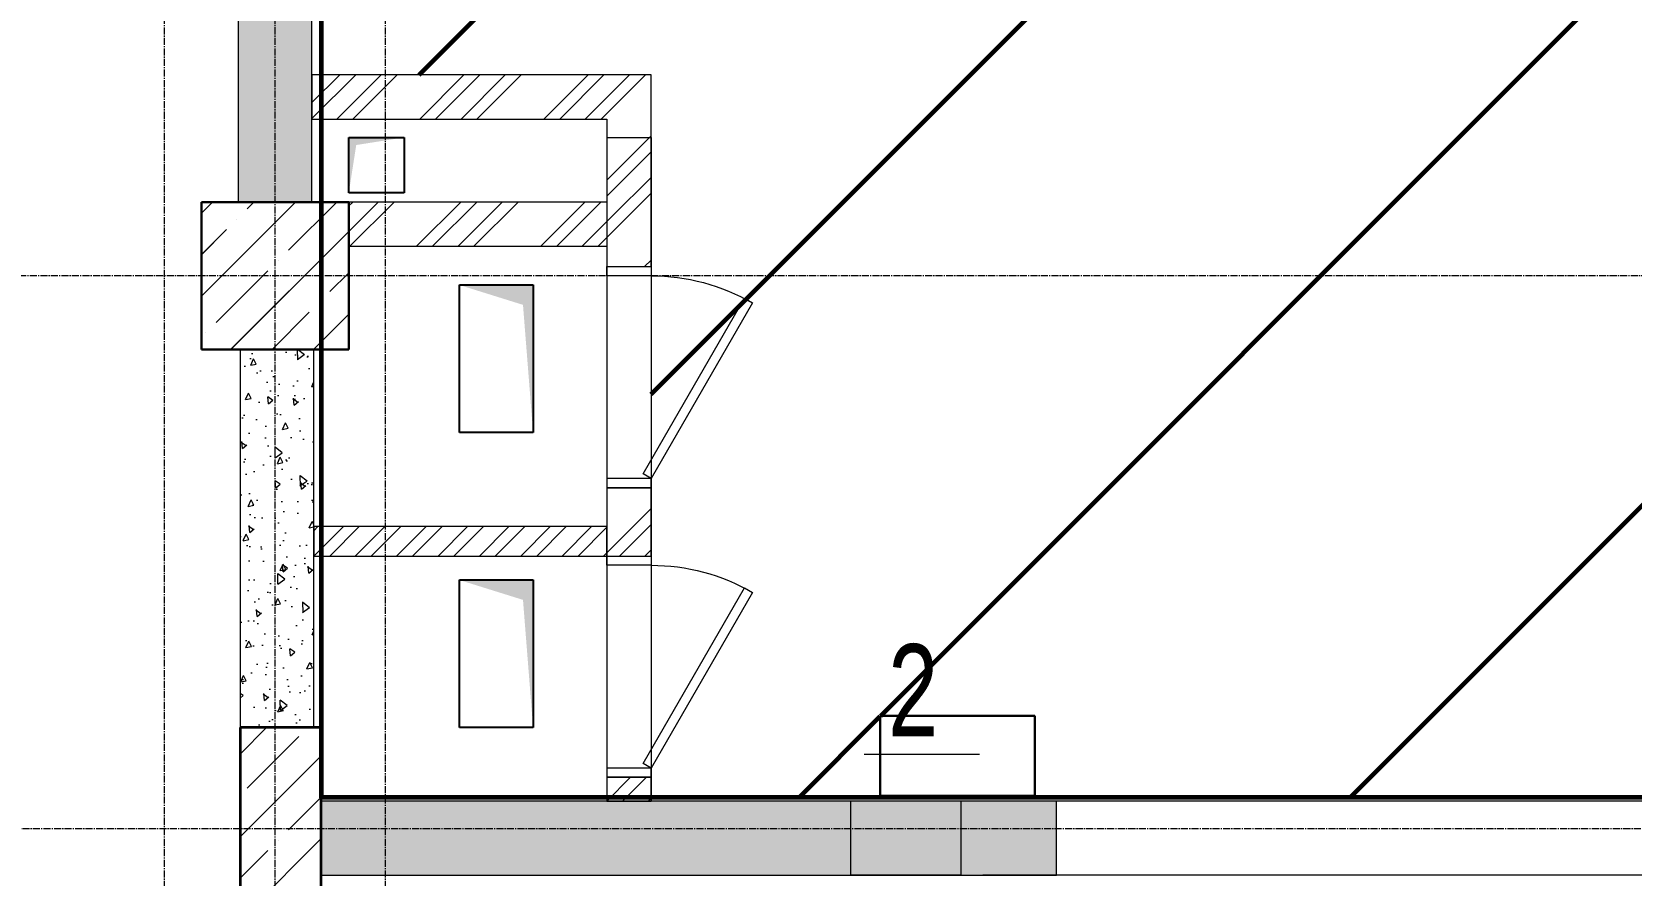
# Model space of a CAD drawing. Header units: millimetres. Extents: x 470010 to 1231400, y -134005 to 421770.
# Drawn here: x 684814 to 689152, y -25036 to -22750 of the extents above; entities that cross this region are included whole.
import ezdxf
from ezdxf.enums import TextEntityAlignment as Align

# ---------------------------------------------------------------- set-up
doc = ezdxf.new("R2010")
doc.units = ezdxf.units.MM
doc.linetypes.add('CENTER2', pattern=[28.575, 19.05, -3.175, 3.175, -3.175])
doc.linetypes.add('HIDDEN2', pattern=[4.7625, 3.175, -1.5875])
doc.layers.get('Defpoints').update_dxf_attribs({"color": 140})
for name, color, linetype, lineweight in [('0) шп потолок', 3, 'Continuous', 60), ('АР_Колонны', 70, 'Continuous', 30), ('АР_Отв. марка', 4, 'Continuous', 9), ('АР_Стены ЖБ', 7, 'Continuous', 35), ('АР_Стены кирпич', 32, 'Continuous', 20), ('АР_Стены ПЕНОблок', 52, 'Continuous', 20), ('АР_Штриховка', 8, 'Continuous', 0), ('Двери кабины', 252, 'Continuous', 0), ('СС_Отверстия', 72, 'Continuous', 9)]:
    doc.layers.add(name, color=color, linetype=linetype, lineweight=lineweight)
doc.layers.add('МАГНИТЫ', color=7, linetype='Continuous', lineweight=30, true_color=0xd100d1)
doc.layers.add('РД_Оси_100', color=7, linetype='Continuous', lineweight=0, true_color=0x525252)
doc.layers.add('РД_Витраж_вн', color=7, linetype='Continuous', true_color=0x148aff)
doc.layers.add('РД_Проем', color=230, linetype='Continuous', lineweight=0, plot=False)
doc.layers.add('РД_проем_инж перемыч_подсчет', color=50, linetype='Continuous', plot=False)
doc.styles.add('Arial0', font='arial.ttf')
doc.styles.add('style1', font='ARIALN.TTF')
pattern_1 = [(45, (602274.53, -216024.5), (-168.3798, 168.3798), []), (45, (602386.78, -216024.5), (-168.3798, 168.3798), [])]
pattern_2 = [(45, (-63444.08, -115658.25), (-168.3798, 168.3798), []), (45, (-63331.83, -115658.25), (-168.3798, 168.3798), [])]

# ---------------------------------------------------------------- blocks, each defined once
blk = doc.blocks.new('СОШ_2200_АР_ОСИ_М100_28.05.24')
at = {"layer": 'РД_Оси_100', "color": 251, "linetype": 'CENTER2', "true_color": 0x636466}
for points in [[(12000.12, -6155), (12300, -5755), (12300, 139538.679), (12000, 139938.679)], [(12600, -6155), (12600, 139938.679)], [(13200, -6155), (12900, -5755), (12900, 139538.679), (13220.167, 139939.357)], [(119910, 70200), (-5954.958, 70200)], [(95715.503, 68700), (-5454.958, 68700), (-5954.958, 68850)]]:
    blk.add_lwpolyline(points, dxfattribs=at)
blk = doc.blocks.new('MOK-МаркаПроема инж.')
blk.add_line((-1.328, -1.754), (1.802, -1.754))
at = {"color": 0, "style": 'Arial0', "width": 0.7}
blk.add_attdef('АР-ПРОЕМ:Коробка', text='', height=2.5, dxfattribs=at).set_placement((0, 0), align=Align.MIDDLE)
blk = doc.blocks.new('A$C9108343f')
at = {"layer": 'АР_Штриховка', "linetype": 'Continuous', "lineweight": 0, "true_color": 0x000000}
h = blk.add_hatch(dxfattribs=at)
h.set_pattern_fill('AR-CONC', color=18, angle=-315, style=0)
h.set_pattern_definition([(95, (-63444.08, -115658.25), (140.09465, 117.55338), [19.05, -209.55]), (40, (-63444.08, -115658.25), (-160.01845, 110.17673), [15.24, -167.64058]), (145.451445, (-63432.4, -115648.45), (-19.9238, 227.7301), [16.19001, -178.09024]), (91.1842, (-63480, -115622.33), (221.41024, 161.95341), [28.575, -314.325]), (141.63556, (-63461.55, -115608.83), (-7.08662, 342.82676), [24.28502, -267.1356]), (36.18415, (-63480, -115622.33), (-7.0866, 342.82676), [22.85997, -251.45973]), (66, (-63453.06, -115613.35), (179.51998, 34.89515), [19.05, -209.55]), (11, (-63453.06, -115613.35), (-86.53993, 173.9412), [15.24, -167.64]), (116.451445, (-63438.1, -115610.44), (92.98005, 208.83634), [16.19001, -178.08994]), (82.5, (-63444.08, -115658.25), (-57.60547, 61.973414), [0, -165.608, 0, -170.18, 0, -168.275]), (52.5, (-63444.08, -115658.25), (-23.589727, 118.087), [0, -97.028, 0, -161.798, 0, -64.135]), (12.5, (-63484.135, -115698.3), (99.927863, 91.826196), [0, -63.5, 0, -198.12, 0, -262.89]), (2.5, (-63502.1, -115716.26), (86.763904, 122.72239), [0, -82.55, 0, -131.572, 0, -186.69])])
h.paths.add_polyline_path([(19855, 82755), (19655, 82755), (19655, 81555), (19855, 81555)], flags=0)
h.paths.add_polyline_path([(19855, 79955), (19655, 79955), (19655, 77154), (19855, 77154)], flags=0)
h = blk.add_hatch(dxfattribs=at)
h.set_pattern_fill('ANSI32', color=18, scale=25, style=0)
h.set_pattern_definition(pattern_2)
h.paths.add_polyline_path([(19855, 77500), (19855, 77380), (20655, 77380), (20775, 77500)], flags=0)
h = blk.add_hatch(dxfattribs=at)
h.set_pattern_fill('ANSI32', color=18, scale=25, angle=-360, style=0)
h.set_pattern_definition([(45, (-63444.08, -115658.25), (-168.3798, 168.3798), []), (45, (-63331.83, -115658.25), (-168.3798, 168.3798), [])])
h.paths.add_polyline_path([(20775, 77500), (20655, 77380), (20655, 77155), (20685, 77075), (20775, 77035)], flags=0)
h.paths.add_polyline_path([(20775, 77035), (20685, 77075), (20655, 77035), (20655, 76980), (20775, 76980)], flags=0)
h.paths.add_polyline_path([(20775, 76380), (20655, 76380), (20655, 76195), (20775, 76195)], flags=0)
h.paths.add_polyline_path([(20775, 75595), (20655, 75595), (20655, 75530), (20775, 75530)], flags=0)
h = blk.add_hatch(dxfattribs=at)
h.set_pattern_fill('ANSI32', color=18, scale=25, style=0)
h.set_pattern_definition(pattern_2)
h.paths.add_polyline_path([(19955, 77155), (19955, 77035), (20655, 77035), (20685, 77075), (20655, 77155)], flags=0)
h = blk.add_hatch(dxfattribs=at)
h.set_pattern_fill('AR-CONC', color=18, angle=-315, style=0)
h.set_pattern_definition([(95, (-63444.08, -115658.25), (140.09465, 117.55338), [19.05, -209.55]), (40, (-63444.08, -115658.25), (-160.01845, 110.17673), [15.24, -167.64058]), (145.45144, (-63432.4, -115648.45), (-19.9238, 227.7301), [16.19001, -178.09024]), (91.1842, (-63480, -115622.33), (221.41024, 161.95341), [28.575, -314.325]), (141.63556, (-63461.55, -115608.83), (-7.08662, 342.82676), [24.28502, -267.1356]), (36.18415, (-63480, -115622.33), (-7.0866, 342.82676), [22.85997, -251.45973]), (66, (-63453.06, -115613.35), (179.51998, 34.89515), [19.05, -209.55]), (11, (-63453.06, -115613.35), (-86.53993, 173.9412), [15.24, -167.64]), (116.451445, (-63438.1, -115610.44), (92.98005, 208.83634), [16.19001, -178.08994]), (82.5, (-63444.08, -115658.25), (-57.60547, 61.973414), [0, -165.608, 0, -170.18, 0, -168.275]), (52.5, (-63444.08, -115658.25), (-23.589727, 118.087), [0, -97.028, 0, -161.798, 0, -64.135]), (12.5, (-63484.135, -115698.3), (99.927863, 91.826196), [0, -63.5, 0, -198.12, 0, -262.89]), (2.5, (-63502.1, -115716.26), (86.763904, 122.72239), [0, -82.55, 0, -131.572, 0, -186.69])])
h.paths.add_polyline_path([(19860, 76756), (19660, 76756), (19660, 75730), (19860, 75730)], flags=0)
at = {"layer": 'АР_Штриховка', "linetype": 'Continuous', "lineweight": 0, "ltscale": 0.5, "true_color": 0x000000}
h = blk.add_hatch(dxfattribs=at)
h.set_pattern_fill('ANSI31', color=18, scale=25, style=0)
h.set_pattern_definition([(45, (-63444.08, -115658.25), (-56.1266, 56.1266), [])])
h.paths.add_polyline_path([(20655, 76195), (20655, 76275), (19860, 76275), (19860, 76195)], flags=0)
at = {"layer": 'АР_Штриховка', "linetype": 'Continuous', "lineweight": 0, "true_color": 0x000000}
h = blk.add_hatch(dxfattribs=at)
h.set_pattern_fill('AR-CONC', color=18, angle=45, style=0)
h.set_pattern_definition([(95, (-63444.08, -115658.25), (140.09465, 117.55338), [19.05, -209.55]), (40, (-63444.08, -115658.25), (-160.01845, 110.17673), [15.24, -167.64058]), (145.45144, (-63432.4, -115648.45), (-19.9238, 227.7301), [16.19001, -178.09024]), (91.1842, (-63480, -115622.33), (221.41024, 161.95341), [28.575, -314.325]), (141.63556, (-63461.55, -115608.83), (-7.08662, 342.82676), [24.28502, -267.1356]), (36.18415, (-63480, -115622.33), (-7.0866, 342.82676), [22.85997, -251.45973]), (66, (-63453.06, -115613.35), (179.51998, 34.89515), [19.05, -209.55]), (11, (-63453.06, -115613.35), (-86.53993, 173.9412), [15.24, -167.64]), (116.451445, (-63438.1, -115610.44), (92.98005, 208.83634), [16.19001, -178.08994]), (82.5, (-63444.08, -115658.25), (-57.60547, 61.973414), [0, -165.608, 0, -170.18, 0, -168.275]), (52.5, (-63444.08, -115658.25), (-23.589727, 118.087), [0, -97.028, 0, -161.798, 0, -64.135]), (12.5, (-63484.135, -115698.3), (99.927863, 91.826196), [0, -63.5, 0, -198.12, 0, -262.89]), (2.5, (-63502.1, -115716.26), (86.763904, 122.72239), [0, -82.55, 0, -131.572, 0, -186.69])])
h.paths.add_polyline_path([(25255, 75330), (25255, 75530), (23875, 75530), (23875, 75330)], flags=0)
h.paths.add_polyline_path([(21875, 75330), (21875, 75530), (19880, 75530), (19880, 75330)], flags=0)
at = {"layer": 'СС_Отверстия', "linetype": 'Continuous', "lineweight": 5, "true_color": 0x000000}
for points in [[(21616.8, 75330), (21616.8, 75530), (21466.8, 75430)], [(21316.8, 75330), (21616.8, 75330), (21466.8, 75430)]]:
    blk.add_hatch(color=18, dxfattribs=at).paths.add_polyline_path(points, flags=0)
at = {"color": 18, "linetype": 'Continuous', "true_color": 0x000000}
for p, q in [((19955, 77180), (19955, 77330)), ((19955, 77330), (20105, 77330)), ((19955, 77180), (19955, 77330)), ((19955, 77330), (20105, 77330)), ((20105, 77330), (20105, 77180)), ((20105, 77330), (20105, 77180)), ((20105, 77180), (19955, 77180)), ((20105, 77180), (19955, 77180)), ((20255, 76930), (20455, 76930)), ((20255, 76530), (20255, 76930)), ((20255, 76930), (20455, 76930)), ((20255, 76530), (20255, 76930)), ((20455, 76930), (20455, 76530)), ((20455, 76930), (20455, 76530)), ((20455, 76530), (20255, 76530)), ((20455, 76530), (20255, 76530)), ((20255, 76130), (20455, 76130)), ((20255, 75730), (20255, 76130)), ((20255, 76130), (20455, 76130)), ((20255, 75730), (20255, 76130)), ((20455, 76130), (20455, 75730)), ((20455, 76130), (20455, 75730)), ((20455, 75730), (20255, 75730)), ((20455, 75730), (20255, 75730))]:
    blk.add_line(p, q, dxfattribs=at)
for points in [[(19955, 77180), (19955, 77330), (19975.2, 77309.5), (20105, 77330)], [(19955, 77180), (19955, 77330), (19975.2, 77309.5), (20105, 77330)], [(20255, 76930), (20455, 76930), (20427.6, 76876.1), (20455, 76530)], [(20255, 76930), (20455, 76930), (20427.6, 76876.1), (20455, 76530)], [(20255, 76130), (20455, 76130), (20427.6, 76076.1), (20455, 75730)], [(20255, 76130), (20455, 76130), (20427.6, 76076.1), (20455, 75730)]]:
    blk.add_solid(points, dxfattribs=at)
at = {"layer": '0) шп потолок'}
blk.add_lwpolyline([(19880, 85035), (19880, 75541.2), (26875, 75541.2)], dxfattribs=at)
at = {"layer": 'АР_Колонны', "color": 18, "linetype": 'HIDDEN2', "lineweight": 25, "true_color": 0x000000}
for p, q in [((19555, 77155), (19955, 77155)), ((19555, 76755), (19555, 77155)), ((19955, 77155), (19955, 76755)), ((19955, 76755), (19555, 76755))]:
    blk.add_line(p, q, dxfattribs=at)
at = {"layer": 'АР_Колонны', "color": 18, "linetype": 'Continuous', "lineweight": 15, "true_color": 0x000000}
for p, q in [((19955, 77155), (19555, 77155)), ((19555, 77155), (19555, 76755)), ((19955, 77155), (19555, 77155)), ((19555, 77155), (19555, 76755)), ((19955, 76755), (19955, 77155)), ((19955, 76755), (19955, 77155)), ((19555, 76755), (19955, 76755)), ((19555, 76755), (19955, 76755))]:
    blk.add_line(p, q, dxfattribs=at)
at = {"layer": 'АР_Стены ЖБ', "color": 18, "linetype": 'Continuous', "lineweight": 30, "true_color": 0x000000}
for p, q in [((19955, 77155), (19555, 77155)), ((19555, 77155), (19555, 76755)), ((19955, 76755), (19955, 77155)), ((19555, 76755), (19955, 76755))]:
    blk.add_line(p, q, dxfattribs=at)
at = {"layer": 'АР_Стены ЖБ', "color": 18, "linetype": 'Continuous', "lineweight": 35, "true_color": 0x000000}
for p, q in [((19880, 75730), (19660, 75730)), ((19660, 75730), (19660, 71050)), ((19880, 70830), (19880, 75730))]:
    blk.add_line(p, q, dxfattribs=at)
at = {"layer": 'АР_Стены кирпич', "color": 18, "linetype": 'Continuous', "lineweight": 20, "true_color": 0x000000}
for p, q in [((19855, 77500), (19855, 77380)), ((20775, 77500), (19855, 77500)), ((20775, 77035), (20775, 77500)), ((19855, 77380), (20655, 77380)), ((20655, 77380), (20655, 77155)), ((19955, 77155), (19955, 77035)), ((20655, 77155), (19955, 77155)), ((19955, 77035), (20655, 77035)), ((20655, 77035), (20655, 76980)), ((20775, 76980), (20775, 77035)), ((20655, 76980), (20775, 76980)), ((20775, 76380), (20655, 76380)), ((20655, 76380), (20655, 76195)), ((20775, 76195), (20775, 76380)), ((20655, 76195), (20775, 76195)), ((20775, 75595), (20655, 75595)), ((20655, 75595), (20655, 75530)), ((20775, 75530), (20775, 75595)), ((20655, 75530), (20775, 75530))]:
    blk.add_line(p, q, dxfattribs=at)
at = {"layer": 'АР_Стены кирпич', "color": 18, "linetype": 'Continuous', "lineweight": 0, "true_color": 0x000000}
blk.add_line((20655, 77330), (20775, 77330), dxfattribs=at)
at = {"layer": 'АР_Стены ПЕНОблок', "color": 18, "linetype": 'Continuous', "lineweight": 20, "true_color": 0x000000}
for p, q in [((19655, 79955), (19655, 77154)), ((19855, 77154), (19855, 79955)), ((19655, 77154), (19855, 77154)), ((19860, 76756), (19660, 76756)), ((19660, 76756), (19660, 75730)), ((19860, 75730), (19860, 76756)), ((20655, 76275), (19860, 76275)), ((19860, 76275), (19860, 76195)), ((20655, 76195), (20655, 76275)), ((19860, 76195), (20655, 76195)), ((19660, 75730), (19860, 75730)), ((21875, 75530), (19880, 75530)), ((19880, 75530), (19880, 75330)), ((21875, 75330), (21875, 75530)), ((19880, 75330), (21875, 75330))]:
    blk.add_line(p, q, dxfattribs=at)
at = {"layer": 'АР_Штриховка', "color": 18, "linetype": 'Continuous', "lineweight": 5, "true_color": 0x000000}
for p, q in [((19555, 77124.4), (19585.5, 77155)), ((19555, 76899.9), (19810, 77155)), ((19679.4, 77136.6), (19697.8, 77155)), ((19791.7, 77024.4), (19922.3, 77155)), ((19651.3, 77108.6), (19651.3, 77108.6)), ((19555, 77012.2), (19623.3, 77080.5)), ((19634.5, 76755), (19955, 77075.4)), ((19595.2, 76827.9), (19735.5, 76968.2)), ((19763.6, 76996.3), (19763.6, 76996.3)), ((19903.9, 76912.1), (19955, 76963.2)), ((19875.9, 76884.1), (19875.9, 76884.1)), ((19746.8, 76755), (19847.8, 76856)), ((19859.1, 76755), (19955, 76850.9)), ((19567.2, 76799.9), (19567.2, 76799.9)), ((19660, 75657.9), (19732.1, 75730)), ((19679.4, 75565.1), (19819.7, 75705.4)), ((19660, 75433.4), (19880, 75653.4)), ((19791.7, 75452.8), (19880, 75541.2)), ((19660, 75208.9), (19880, 75428.9)), ((19763.6, 75424.8), (19763.6, 75424.8)), ((19660, 75321.2), (19735.5, 75396.7))]:
    blk.add_line(p, q, dxfattribs=at)
at = {"layer": 'Двери кабины', "color": 18, "linetype": 'Continuous', "lineweight": 0, "true_color": 0x000000}
for points in [[(20655, 76955), (20655, 76980), (20775, 76980), (20775, 76955)], [(20775, 76405), (20753.3, 76417.5), (21028.3, 76893.9), (21050, 76881.4)], [(20655, 76405), (20655, 76380), (20775, 76380), (20775, 76405)], [(20655, 76170), (20655, 76195), (20775, 76195), (20775, 76170)], [(20775, 75620), (20753.3, 75632.5), (21028.3, 76108.8), (21050, 76096.3)], [(20655, 75620), (20655, 75595), (20775, 75595), (20775, 75620)]]:
    blk.add_lwpolyline(points, close=True, dxfattribs=at)
at = {"layer": 'Двери кабины', "color": 18, "linetype": 'Continuous', "lineweight": 0, "true_color": 0x000000, "extrusion": (0, 0, -1)}
for centre in [(-20775, 76405), (-20775, 75620)]:
    blk.add_arc(centre, 550, 90, 120, dxfattribs=at)
at = {"layer": 'МАГНИТЫ', "color": 18, "true_color": 0x000000}
for p, q in [((21816.7, 75761.7), (21397, 75761.7)), ((21397, 75761.7), (21397, 75545)), ((21816.7, 75545), (21816.7, 75761.7)), ((21397, 75545), (21816.7, 75545))]:
    blk.add_line(p, q, dxfattribs=at)
at = {"layer": 'РД_Витраж_вн', "color": 18, "linetype": 'Continuous', "lineweight": 15, "true_color": 0x000000}
for p, q in [((23875, 75530), (21875, 75530)), ((23875, 75330), (21875, 75330))]:
    blk.add_line(p, q, dxfattribs=at)
at = {"layer": 'РД_Проем', "color": 18, "linetype": 'Continuous', "lineweight": 15, "true_color": 0x000000}
for p, q in [((20655, 76980), (20655, 76380)), ((20775, 76980), (20775, 76380)), ((20655, 76195), (20655, 75595)), ((20775, 76195), (20775, 75595)), ((23875, 75530), (21875, 75530)), ((23875, 75330), (21875, 75330))]:
    blk.add_line(p, q, dxfattribs=at)
at = {"layer": 'РД_проем_инж перемыч_подсчет', "color": 18, "linetype": 'Continuous', "lineweight": 15, "true_color": 0x000000}
for p, q in [((20655, 77330), (20655, 75530)), ((20775, 77330), (20775, 75530)), ((24074.8, 75530), (21674.8, 75530)), ((24074.8, 75330), (21674.8, 75330))]:
    blk.add_line(p, q, dxfattribs=at)
at = {"layer": 'СС_Отверстия', "color": 18, "linetype": 'Continuous', "lineweight": 9, "true_color": 0x000000}
for p, q in [((21616.8, 75530), (21316.8, 75530)), ((21316.8, 75330), (21316.8, 75530)), ((21616.8, 75330), (21616.8, 75530)), ((21616.8, 75330), (21316.8, 75330))]:
    blk.add_line(p, q, dxfattribs=at)
at = {"layer": 'АР_Отв. марка', "color": 18, "linetype": 'Continuous', "lineweight": 15, "true_color": 0x000000, "xscale": 100, "yscale": 100, "zscale": 100}
blk.add_blockref('MOK-МаркаПроема инж.', (21486.3, 75832.7, 580), dxfattribs=at).add_auto_attribs({'АР-ПРОЕМ:Коробка': '2'})
at = {"layer": 'РД_Оси_100'}
blk.add_blockref('СОШ_2200_АР_ОСИ_М100_28.05.24', (7155, 6755), dxfattribs=at)
at = {"layer": 'Defpoints', "color": 18, "true_color": 0x000000, "style": 'style1'}
for p in [(143949.3, 316089.1), (143975, 281639.5), (143890.4, 273244.7), (143840, 264276.8), (143967.8, 254892.4), (12252, 104178.1), (12382.6, 96023.1)]:
    blk.add_attdef('АР-ПОМЕЩЕНИЕ:НАИМЕНОВАНИЕ', text='', height=100, dxfattribs=at).set_placement(p, align=Align.MIDDLE)
at = {"layer": 'Defpoints', "color": 18, "true_color": 0x000000, "style": 'style1', "flags": 8}
for p in [(143951.3, 279099.1), (143848.3, 269251.1), (143875.3, 260094.2), (144049.7, 250824.7), (163419.3, 238153.4), (155897.5, 237966), (183037.2, 237966), (143342.9, 237876.2)]:
    blk.add_attdef('АР-ПОМЕЩЕНИЕ:НАИМЕНОВАНИЕ', text='', height=100, dxfattribs=at).set_placement(p, align=Align.MIDDLE)

msp = doc.modelspace()

# ---------------------------------------------------------------- hatches: boundary and pattern name
at = {"layer": '0) шп потолок'}
h = msp.add_hatch(dxfattribs=at)
h.set_pattern_fill('ANSI31', color=3, scale=333)
h.paths.add_polyline_path([(698053.57, -16191.252), (692593.57, -16191.252), (692593.57, -8731.242), (687973.944, -8731.242), (687973.944, -15331.242), (686493.57, -15331.242), (686493.57, -16471.242), (685598.618, -16471.242), (685598.618, -17211.242), (685691.488, -17211.242), (685673.57, -17229.16), (685673.57, -17611.242), (685618.97, -22866.242), (686493.57, -22866.242), (686493.57, -23331.242), (686493.57, -23386.205), (686493.57, -23986.205), (686493.57, -24171.223), (686493.57, -24825.077), (687115.659, -24825.077), (687115.659, -24604.549), (687535.333, -24604.549), (687535.333, -24825.077), (689741.04, -24825.077), (689741.04, -24579.548), (690160.714, -24579.548), (690160.714, -24825.077), (690973.57, -24825.077), (690973.57, -24636.238), (691400.117, -24636.238), (691373.57, -24662.785), (691373.57, -24825.077), (692593.57, -24825.077), (696872.757, -24836.238), (696873.57, -24836.238), (696873.57, -24636.24), (697273.57, -24636.24), (697273.57, -24836.238), (700273.57, -24836.238), (700273.57, -24536.242), (700368.115, -24536.242), (700373.57, -24530.787), (700373.57, -22131.242), (698053.57, -22131.242)])
h.paths.add_polyline_path([(696875.655, -20911.242), (696875.655, -20511.242), (697275.655, -20511.242), (697275.655, -20911.242)], flags=16)
h.paths.add_polyline_path([(691373.57, -20846.176), (691308.503, -20911.242), (691373.57, -20911.242)], flags=0)
h.paths.add_polyline_path([(691373.57, -20733.922), (691196.25, -20911.242), (691373.57, -20911.242)], flags=0)
h.paths.add_polyline_path([(691373.57, -20511.242), (691371.744, -20511.242), (690973.57, -20909.416), (690973.57, -20911.242), (691373.57, -20911.242)], flags=16)
h.paths.add_polyline_path([(691373.57, -20511.242), (691147.237, -20511.242), (690973.57, -20684.91), (690973.57, -20911.242), (691373.57, -20911.242)], flags=0)
h.paths.add_polyline_path([(691373.571, -20591.242), (691573.553, -20591.242), (691573.553, -20831.242), (691373.571, -20831.242), (691373.571, -20911.242), (691653.553, -20911.242), (691653.553, -20511.242), (691373.571, -20511.242)], flags=16)
h.paths.add_polyline_path([(691034.984, -20511.242), (690973.57, -20572.656), (690973.57, -20511.242)], flags=0)
h.paths.add_polyline_path([(691371.485, -14911.242), (690971.485, -14911.242), (690971.485, -14511.242), (691371.485, -14511.242)], flags=16)
h.paths.add_polyline_path([(691373.57, -10611.242), (690944.449, -10611.242), (690973.57, -10582.121), (690973.57, -10211.242), (691373.57, -10211.242)], flags=16)
h.paths.add_polyline_path([(691373.57, -10611.242), (690973.57, -10611.242), (690973.57, -10211.242), (691373.57, -10211.242)], flags=16)
at = {"layer": 'АР_Штриховка', "linetype": 'Continuous', "lineweight": 0, "true_color": 0x000000}
h = msp.add_hatch(dxfattribs=at)
h.set_pattern_fill('AR-CONC', color=18, angle=-315, style=0)
h.set_pattern_definition([(95, (602274.53, -216024.49), (140.09465, 117.55338), [19.05, -209.55]), (40, (602274.53, -216024.5), (-160.01845, 110.17673), [15.24, -167.64058]), (145.451445, (602286.2, -216014.7), (-19.9238, 227.7301), [16.19001, -178.09024]), (91.1842, (602238.6, -215988.57), (221.41024, 161.95341), [28.575, -314.325]), (141.63556, (602257.06, -215975.07), (-7.08662, 342.82676), [24.28502, -267.1356]), (36.18415, (602238.6, -215988.57), (-7.0866, 342.82676), [22.85997, -251.45973]), (66, (602265.55, -215979.59), (179.51998, 34.89515), [19.05, -209.55]), (11, (602265.55, -215979.59), (-86.53993, 173.9412), [15.24, -167.64]), (116.451445, (602280.51, -215976.68), (92.98005, 208.83634), [16.19001, -178.08994]), (82.5, (602274.53, -216024.49), (-57.60547, 61.973414), [0, -165.608, 0, -170.18, 0, -168.275]), (52.5, (602274.53, -216024.49), (-23.589727, 118.087), [0, -97.028, 0, -161.798, 0, -64.135]), (12.5, (602234.48, -216064.544), (99.927863, 91.826196), [0, -63.5, 0, -198.12, 0, -262.89]), (2.5, (602216.52, -216082.5), (86.763904, 122.72239), [0, -82.55, 0, -131.572, 0, -186.69])])
h.paths.add_polyline_path([(685573.57, -17611.242), (685373.57, -17611.242), (685373.57, -18811.242), (685573.57, -18811.242)], flags=0)
h.paths.add_polyline_path([(685573.57, -20411.242), (685373.57, -20411.242), (685373.57, -23212.242), (685573.57, -23212.242)], flags=0)
h = msp.add_hatch(dxfattribs=at)
h.set_pattern_fill('ANSI32', color=18, scale=25, style=0)
h.set_pattern_definition(pattern_1)
h.paths.add_polyline_path([(685573.57, -22866.242), (685573.57, -22986.242), (686373.57, -22986.242), (686493.57, -22866.242)], flags=0)
h = msp.add_hatch(dxfattribs=at)
h.set_pattern_fill('ANSI32', color=18, scale=25, angle=-360, style=0)
h.set_pattern_definition([(45, (602274.53, -216024.5), (-168.3798, 168.3798), []), (45, (602386.78, -216024.5), (-168.3798, 168.3798), [])])
h.paths.add_polyline_path([(686493.57, -22866.242), (686373.57, -22986.242), (686373.57, -23211.242), (686403.57, -23291.242), (686493.57, -23331.242)], flags=0)
h.paths.add_polyline_path([(686493.57, -23331.242), (686403.57, -23291.242), (686373.57, -23331.242), (686373.57, -23386.205), (686493.57, -23386.205)], flags=0)
h.paths.add_polyline_path([(686493.57, -23986.205), (686373.57, -23986.205), (686373.57, -24171.223), (686493.57, -24171.223)], flags=0)
h.paths.add_polyline_path([(686493.57, -24771.223), (686373.57, -24771.223), (686373.57, -24836.235), (686493.57, -24836.235)], flags=0)
h = msp.add_hatch(dxfattribs=at)
h.set_pattern_fill('ANSI32', color=18, scale=25, style=0)
h.set_pattern_definition(pattern_1)
h.paths.add_polyline_path([(685673.57, -23211.242), (685673.57, -23331.242), (686373.57, -23331.242), (686403.57, -23291.242), (686373.57, -23211.242)], flags=0)
h = msp.add_hatch(dxfattribs=at)
h.set_pattern_fill('AR-CONC', color=18, angle=-315, style=0)
h.set_pattern_definition([(95, (602274.53, -216024.49), (140.09465, 117.55338), [19.05, -209.55]), (40, (602274.53, -216024.5), (-160.01845, 110.17673), [15.24, -167.64058]), (145.45144, (602286.2, -216014.7), (-19.9238, 227.7301), [16.19001, -178.09024]), (91.1842, (602238.6, -215988.57), (221.41024, 161.95341), [28.575, -314.325]), (141.63556, (602257.06, -215975.07), (-7.08662, 342.82676), [24.28502, -267.1356]), (36.18415, (602238.6, -215988.57), (-7.0866, 342.82676), [22.85997, -251.45973]), (66, (602265.55, -215979.59), (179.51998, 34.89515), [19.05, -209.55]), (11, (602265.55, -215979.59), (-86.53993, 173.9412), [15.24, -167.64]), (116.451445, (602280.51, -215976.68), (92.98005, 208.83634), [16.19001, -178.08994]), (82.5, (602274.53, -216024.49), (-57.60547, 61.973414), [0, -165.608, 0, -170.18, 0, -168.275]), (52.5, (602274.53, -216024.49), (-23.589727, 118.087), [0, -97.028, 0, -161.798, 0, -64.135]), (12.5, (602234.48, -216064.544), (99.927863, 91.826196), [0, -63.5, 0, -198.12, 0, -262.89]), (2.5, (602216.52, -216082.5), (86.763904, 122.72239), [0, -82.55, 0, -131.572, 0, -186.69])])
h.paths.add_polyline_path([(685578.618, -23610.242), (685378.618, -23610.242), (685378.618, -24636.235), (685578.618, -24636.235)], flags=0)
at = {"layer": 'АР_Штриховка', "linetype": 'Continuous', "lineweight": 0, "ltscale": 0.5, "true_color": 0x000000}
h = msp.add_hatch(dxfattribs=at)
h.set_pattern_fill('ANSI31', color=18, scale=25, style=0)
h.set_pattern_definition([(45, (602274.53, -216024.49), (-56.1266, 56.1266), [])])
h.paths.add_polyline_path([(686373.57, -24171.223), (686373.57, -24091.223), (685578.574, -24091.223), (685578.574, -24171.223)], flags=0)
at = {"layer": 'АР_Штриховка', "linetype": 'Continuous', "lineweight": 0, "true_color": 0x000000}
h = msp.add_hatch(dxfattribs=at)
h.set_pattern_fill('AR-CONC', color=18, angle=45, style=0)
h.set_pattern_definition([(95, (602274.53, -216024.49), (140.09465, 117.55338), [19.05, -209.55]), (40, (602274.53, -216024.5), (-160.01845, 110.17673), [15.24, -167.64058]), (145.45144, (602286.2, -216014.7), (-19.9238, 227.7301), [16.19001, -178.09024]), (91.1842, (602238.6, -215988.57), (221.41024, 161.95341), [28.575, -314.325]), (141.63556, (602257.06, -215975.07), (-7.08662, 342.82676), [24.28502, -267.1356]), (36.18415, (602238.6, -215988.57), (-7.0866, 342.82676), [22.85997, -251.45973]), (66, (602265.55, -215979.59), (179.51998, 34.89515), [19.05, -209.55]), (11, (602265.55, -215979.59), (-86.53993, 173.9412), [15.24, -167.64]), (116.451445, (602280.51, -215976.68), (92.98005, 208.83634), [16.19001, -178.08994]), (82.5, (602274.53, -216024.49), (-57.60547, 61.973414), [0, -165.608, 0, -170.18, 0, -168.275]), (52.5, (602274.53, -216024.49), (-23.589727, 118.087), [0, -97.028, 0, -161.798, 0, -64.135]), (12.5, (602234.48, -216064.544), (99.927863, 91.826196), [0, -63.5, 0, -198.12, 0, -262.89]), (2.5, (602216.52, -216082.5), (86.763904, 122.72239), [0, -82.55, 0, -131.572, 0, -186.69])])
h.paths.add_polyline_path([(690973.57, -25036.237), (690973.57, -24836.237), (689593.57, -24836.237), (689593.57, -25036.237)], flags=0)
h.paths.add_polyline_path([(687593.57, -25036.236), (687593.57, -24836.236), (685598.618, -24836.235), (685598.618, -25036.235)], flags=0)
at = {"layer": 'СС_Отверстия', "linetype": 'Continuous', "lineweight": 5, "true_color": 0x000000}
for points in [[(687335.449, -25036.235), (687335.449, -24836.235), (687185.449, -24936.235)], [(687035.449, -25036.235), (687335.449, -25036.235), (687185.449, -24936.235)]]:
    msp.add_hatch(color=18, dxfattribs=at).paths.add_polyline_path(points, flags=0)

# ---------------------------------------------------------------- linework, layer by layer
at = {"color": 18, "linetype": 'Continuous', "true_color": 0x000000}
for p, q in [((685673.567, -23186.242), (685673.567, -23036.242)), ((685673.567, -23036.242), (685823.567, -23036.242)), ((685673.567, -23186.242), (685673.567, -23036.242)), ((685673.567, -23036.242), (685823.567, -23036.242)), ((685823.567, -23036.242), (685823.567, -23186.242)), ((685823.567, -23036.242), (685823.567, -23186.242)), ((685823.567, -23186.242), (685673.567, -23186.242)), ((685823.567, -23186.242), (685673.567, -23186.242)), ((685973.57, -23436.235), (686173.57, -23436.235)), ((685973.57, -23836.235), (685973.57, -23436.235)), ((685973.57, -23436.235), (686173.57, -23436.235)), ((685973.57, -23836.235), (685973.57, -23436.235)), ((686173.57, -23436.235), (686173.57, -23836.235)), ((686173.57, -23436.235), (686173.57, -23836.235)), ((686173.57, -23836.235), (685973.57, -23836.235)), ((686173.57, -23836.235), (685973.57, -23836.235)), ((685973.57, -24236.235), (686173.57, -24236.235)), ((685973.57, -24636.235), (685973.57, -24236.235)), ((685973.57, -24236.235), (686173.57, -24236.235)), ((685973.57, -24636.235), (685973.57, -24236.235)), ((686173.57, -24236.235), (686173.57, -24636.235)), ((686173.57, -24236.235), (686173.57, -24636.235)), ((686173.57, -24636.235), (685973.57, -24636.235)), ((686173.57, -24636.235), (685973.57, -24636.235))]:
    msp.add_line(p, q, dxfattribs=at)
for points in [[(685673.567, -23186.242), (685673.567, -23036.242), (685693.764, -23056.729), (685823.567, -23036.242)], [(685673.567, -23186.242), (685673.567, -23036.242), (685693.764, -23056.729), (685823.567, -23036.242)], [(685973.57, -23436.235), (686173.57, -23436.235), (686146.255, -23490.094), (686173.57, -23836.235)], [(685973.57, -23436.235), (686173.57, -23436.235), (686146.255, -23490.094), (686173.57, -23836.235)], [(685973.57, -24236.235), (686173.57, -24236.235), (686146.255, -24290.094), (686173.57, -24636.235)], [(685973.57, -24236.235), (686173.57, -24236.235), (686146.255, -24290.094), (686173.57, -24636.235)]]:
    msp.add_solid(points, dxfattribs=at)
at = {"layer": '0) шп потолок'}
msp.add_lwpolyline([(685598.618, -15331.242), (685598.618, -24825.077), (692593.57, -24825.077)], dxfattribs=at)
at = {"layer": 'АР_Колонны', "color": 18, "linetype": 'HIDDEN2', "lineweight": 25, "true_color": 0x000000}
for p, q in [((685273.57, -23211.242), (685673.57, -23211.242)), ((685273.57, -23611.242), (685273.57, -23211.242)), ((685673.57, -23211.242), (685673.57, -23611.242)), ((685673.57, -23611.242), (685273.57, -23611.242))]:
    msp.add_line(p, q, dxfattribs=at)
at = {"layer": 'АР_Колонны', "color": 18, "linetype": 'Continuous', "lineweight": 15, "true_color": 0x000000}
for p, q in [((685673.57, -23211.242), (685273.57, -23211.242)), ((685273.57, -23211.242), (685273.57, -23611.242)), ((685673.57, -23211.242), (685273.57, -23211.242)), ((685273.57, -23211.242), (685273.57, -23611.242)), ((685673.57, -23611.242), (685673.57, -23211.242)), ((685673.57, -23611.242), (685673.57, -23211.242)), ((685273.57, -23611.242), (685673.57, -23611.242)), ((685273.57, -23611.242), (685673.57, -23611.242))]:
    msp.add_line(p, q, dxfattribs=at)
at = {"layer": 'АР_Стены ЖБ', "color": 18, "linetype": 'Continuous', "lineweight": 30, "true_color": 0x000000}
for p, q in [((685673.57, -23211.242), (685273.57, -23211.242)), ((685273.57, -23211.242), (685273.57, -23611.242)), ((685673.57, -23611.242), (685673.57, -23211.242)), ((685273.57, -23611.242), (685673.57, -23611.242))]:
    msp.add_line(p, q, dxfattribs=at)
at = {"layer": 'АР_Стены ЖБ', "color": 18, "linetype": 'Continuous', "lineweight": 35, "true_color": 0x000000}
for p, q in [((685598.618, -24636.235), (685378.618, -24636.235)), ((685378.618, -24636.235), (685378.618, -29316.242)), ((685598.618, -29536.242), (685598.618, -24636.235))]:
    msp.add_line(p, q, dxfattribs=at)
at = {"layer": 'АР_Стены кирпич', "color": 18, "linetype": 'Continuous', "lineweight": 20, "true_color": 0x000000}
for p, q in [((685573.57, -22866.242), (685573.57, -22986.242)), ((686493.57, -22866.242), (685573.57, -22866.242)), ((686493.57, -23331.242), (686493.57, -22866.242)), ((685573.57, -22986.242), (686373.57, -22986.242)), ((686373.57, -22986.242), (686373.57, -23211.242)), ((685673.57, -23211.242), (685673.57, -23331.242)), ((686373.57, -23211.242), (685673.57, -23211.242)), ((685673.57, -23331.242), (686373.57, -23331.242)), ((686373.57, -23331.242), (686373.57, -23386.205)), ((686493.57, -23386.205), (686493.57, -23331.242)), ((686373.57, -23386.205), (686493.57, -23386.205)), ((686493.57, -23986.205), (686373.57, -23986.205)), ((686373.57, -23986.205), (686373.57, -24171.223)), ((686493.57, -24171.223), (686493.57, -23986.205)), ((686373.57, -24171.223), (686493.57, -24171.223)), ((686493.57, -24771.223), (686373.57, -24771.223)), ((686373.57, -24771.223), (686373.57, -24836.235)), ((686493.57, -24836.235), (686493.57, -24771.223)), ((686373.57, -24836.235), (686493.57, -24836.235))]:
    msp.add_line(p, q, dxfattribs=at)
at = {"layer": 'АР_Стены кирпич', "color": 18, "linetype": 'Continuous', "lineweight": 0, "true_color": 0x000000}
msp.add_line((686373.57, -23036.235), (686493.57, -23036.235), dxfattribs=at)
at = {"layer": 'АР_Стены ПЕНОблок', "color": 18, "linetype": 'Continuous', "lineweight": 20, "true_color": 0x000000}
for p, q in [((685373.57, -20411.242), (685373.57, -23212.242)), ((685573.57, -23212.242), (685573.57, -20411.242)), ((685373.57, -23212.242), (685573.57, -23212.242)), ((685578.618, -23610.242), (685378.618, -23610.242)), ((685378.618, -23610.242), (685378.618, -24636.235)), ((685578.618, -24636.235), (685578.618, -23610.242)), ((686373.57, -24091.223), (685578.574, -24091.223)), ((685578.574, -24091.223), (685578.574, -24171.223)), ((686373.57, -24171.223), (686373.57, -24091.223)), ((685578.574, -24171.223), (686373.57, -24171.223)), ((685378.618, -24636.235), (685578.618, -24636.235)), ((687593.57, -24836.236), (685598.618, -24836.235)), ((685598.618, -24836.235), (685598.618, -25036.235)), ((687593.57, -25036.236), (687593.57, -24836.236)), ((685598.618, -25036.235), (687593.57, -25036.236))]:
    msp.add_line(p, q, dxfattribs=at)
at = {"layer": 'АР_Штриховка', "color": 18, "linetype": 'Continuous', "lineweight": 5, "true_color": 0x000000}
for p, q in [((685273.57, -23241.82), (685304.148, -23211.242)), ((685273.57, -23466.326), (685528.654, -23211.242)), ((685398.025, -23229.618), (685416.401, -23211.242)), ((685510.278, -23341.871), (685640.907, -23211.242)), ((685273.57, -23354.073), (685341.898, -23285.745)), ((685353.16, -23611.242), (685673.57, -23290.833)), ((685313.835, -23538.315), (685454.151, -23397.998)), ((685622.531, -23454.125), (685673.57, -23403.086)), ((685465.414, -23611.242), (685566.405, -23510.251)), ((685577.667, -23611.242), (685673.57, -23515.339)), ((685378.618, -24708.317), (685450.7, -24636.235)), ((685398.025, -24801.163), (685538.341, -24660.847)), ((685378.618, -24932.823), (685598.618, -24712.823)), ((685510.278, -24913.416), (685598.618, -24825.077)), ((685378.618, -25157.33), (685598.618, -24937.33)), ((685378.618, -25045.077), (685454.151, -24969.543))]:
    msp.add_line(p, q, dxfattribs=at)
at = {"layer": 'МАГНИТЫ', "color": 18, "true_color": 0x000000}
for p, q in [((687535.333, -24604.549), (687115.659, -24604.549)), ((687115.659, -24604.549), (687115.659, -24821.222)), ((687535.333, -24821.222), (687535.333, -24604.549)), ((687115.659, -24821.222), (687535.333, -24821.222))]:
    msp.add_line(p, q, dxfattribs=at)
at = {"layer": 'РД_Витраж_вн', "color": 18, "linetype": 'Continuous', "lineweight": 15, "true_color": 0x000000}
for p, q in [((689593.57, -24836.237), (687593.57, -24836.236)), ((689593.57, -25036.237), (687593.57, -25036.236))]:
    msp.add_line(p, q, dxfattribs=at)
at = {"layer": 'РД_Проем', "color": 18, "linetype": 'Continuous', "lineweight": 15, "true_color": 0x000000}
for p, q in [((686373.57, -23386.205), (686373.57, -23986.205)), ((686493.57, -23386.205), (686493.57, -23986.205)), ((686373.57, -24171.223), (686373.57, -24771.223)), ((686493.57, -24171.223), (686493.57, -24771.223)), ((689593.57, -24836.237), (687593.57, -24836.236)), ((689593.57, -25036.237), (687593.57, -25036.236))]:
    msp.add_line(p, q, dxfattribs=at)
at = {"layer": 'РД_проем_инж перемыч_подсчет', "color": 18, "linetype": 'Continuous', "lineweight": 15, "true_color": 0x000000}
for p, q in [((686373.57, -23036.235), (686373.57, -24836.235)), ((686493.57, -23036.235), (686493.57, -24836.235)), ((689793.461, -24836.237), (687393.461, -24836.235)), ((689793.46, -25036.237), (687393.46, -25036.235))]:
    msp.add_line(p, q, dxfattribs=at)
at = {"layer": 'СС_Отверстия', "color": 18, "linetype": 'Continuous', "lineweight": 9, "true_color": 0x000000}
for p, q in [((687335.449, -24836.235), (687035.449, -24836.235)), ((687035.449, -25036.235), (687035.449, -24836.235)), ((687335.449, -25036.235), (687335.449, -24836.235)), ((687335.449, -25036.235), (687035.449, -25036.235))]:
    msp.add_line(p, q, dxfattribs=at)

# ---------------------------------------------------------------- block references
msp.add_blockref('A$C9108343f', (665718.612, -100366.242))
at = {"layer": 'АР_Отв. марка', "color": 18, "linetype": 'Continuous', "lineweight": 15, "true_color": 0x000000, "xscale": 100, "yscale": 100, "zscale": 100}
msp.add_blockref('MOK-МаркаПроема инж.', (687204.889, -24533.495, 580), dxfattribs=at).add_auto_attribs({'АР-ПРОЕМ:Коробка': '2'})
at = {"layer": 'РД_Оси_100'}
msp.add_blockref('СОШ_2200_АР_ОСИ_М100_28.05.24', (672873.57, -93611.242), dxfattribs=at)

doc.saveas('drawing.dxf')
